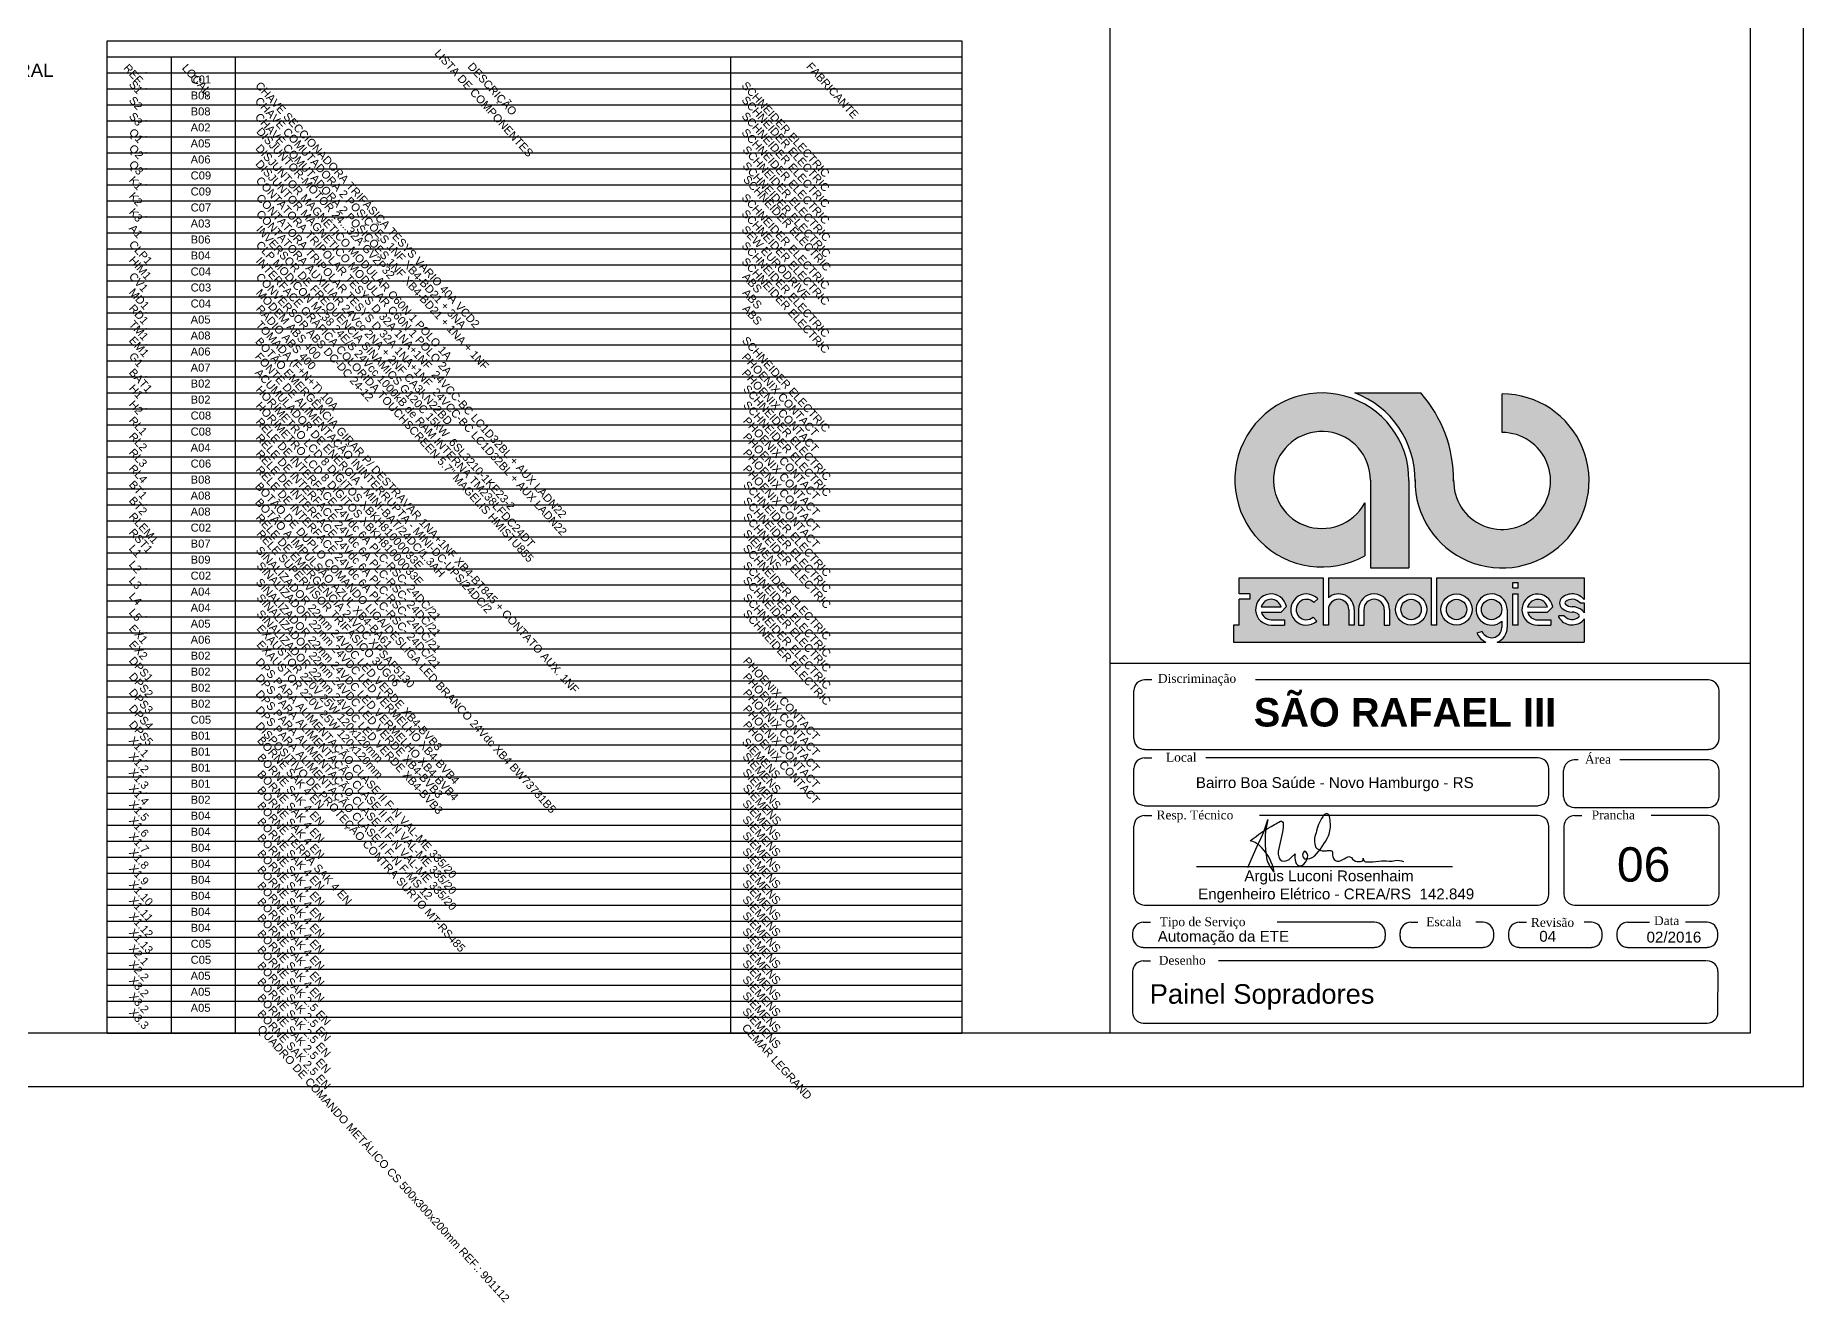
# Model space of a CAD drawing. Header units: millimetres. Extents: x 100 to 940, y 30 to 694.
# Drawn here: x 442.8 to 940, y 39.2 to 395.5 of the extents above; entities that cross this region are included whole.
import ezdxf

# ---------------------------------------------------------------- set-up
doc = ezdxf.new("R2010")
doc.units = ezdxf.units.MM
doc.layers.add('selo', color=7, linetype='Continuous')
doc.styles.add('Notes', font='arial.ttf', dxfattribs={"height": 3})
doc.styles.get("Standard").update_dxf_attribs({"font": 'arial.ttf'})

msp = doc.modelspace()

# ---------------------------------------------------------------- hatches: boundary and pattern name
at = {"layer": 'selo'}
h = msp.add_hatch(color=0, dxfattribs=at)
h.dxf.hatch_style = 1
h.paths.add_polyline_path([(832.33, 294.98), (813.8, 294.98, -0.314958), (830.72, 270.21, 2.411144), (855.21, 294.7), (855.21, 283.86, -2.45129), (841.58, 270.52, 0.182443)])
h.paths.add_polyline_path([(835.35, 243.04), (806.37, 243.04), (806.37, 237.41, -0.642986), (813.63, 234.09), (813.63, 229.71), (812.12, 229.71), (812.12, 234.09, 1), (806.37, 234.09), (806.37, 229.71), (804.86, 229.71), (804.86, 243.04), (781.24, 243.04), (781.24, 238.48), (784.26, 238.48), (784.26, 236.97), (781.23, 236.97), (781.23, 229.71), (779.69, 229.71), (779.69, 224.92), (850.67, 224.92, -0.214084), (848.15, 227.48), (849.6, 227.91, 0.821242), (855.14, 229.01), (855.14, 230.78, -4.60202), (856.65, 234.09), (856.65, 229.01, -0.309238), (853.85, 224.92), (878.25, 224.92), (878.25, 231.45, -0.100697), (877.78, 230.83, -0.45988), (871.2, 231.81), (871.2, 232.32), (872.69, 232.32, 0.427074), (876.81, 232, 0.410877), (876.82, 232.63, 0.186203), (874.92, 233.36, -0.181325), (872.05, 234.44, -0.458616), (872.04, 237.41, -0.41774), (878.25, 236.93), (878.25, 243.04), (836.89, 243.04), (836.89, 229.71), (835.35, 229.71)])
h.paths.add_polyline_path([(834.02, 234.09, -1), (825.25, 234.09, -1)], flags=16)
h.paths.add_polyline_path([(832.51, 234.09, -1), (826.76, 234.09, -1)], flags=0)
h.paths.add_polyline_path([(846.79, 234.09, -1), (838.03, 234.09, -1)], flags=16)
h.paths.add_polyline_path([(845.28, 234.09, -1), (839.54, 234.09, -1)], flags=0)
h.paths.add_polyline_path([(823.59, 234.09), (823.59, 229.71), (822.08, 229.71), (822.08, 234.09, 1), (816.33, 234.09), (816.33, 229.71), (814.82, 229.71), (814.82, 234.09, -1)], flags=16)
h.paths.add_polyline_path([(858.22, 241.69), (859.76, 241.69), (859.76, 240.17), (858.22, 240.17)], flags=16)
h.paths.add_polyline_path([(858.22, 238.48), (859.76, 238.48), (859.76, 229.67), (858.22, 229.67)], flags=16)
h.paths.add_polyline_path([(869.47, 234.88), (867.94, 233.3), (862.39, 233.3, 0.338023), (865.17, 231.18), (868.91, 231.18), (868.91, 229.67), (865.17, 229.67, -2.123663)], flags=16)
h.paths.add_polyline_path([(862.38, 234.78, -0.767778), (867.94, 234.81)], flags=0)
h.paths.add_polyline_path([(803.38, 237.05), (802.27, 236.02, 2.414214), (802.1, 231.96), (803.12, 230.85, -2.414214)], flags=16)
h.paths.add_polyline_path([(794.59, 234.92), (793.05, 233.34), (787.51, 233.34, 0.338023), (790.28, 231.22), (794.03, 231.22), (794.03, 229.71), (790.28, 229.71, -2.123663)], flags=16)
h.paths.add_polyline_path([(793.05, 234.85), (787.5, 234.82, -0.767778)], flags=0)
h.paths.add_polyline_path([(826.76, 234.09, 1), (832.51, 234.09, 1)], flags=0)
h.paths.add_polyline_path([(845.28, 234.09, 1), (839.54, 234.09, 1)], flags=0)
h.paths.add_polyline_path([(849.39, 234.09, 1), (855.14, 234.09, 1)], flags=17)
h.paths.add_polyline_path([(867.94, 234.81, 0.767778), (862.38, 234.78)], flags=0)
h.paths.add_polyline_path([(874.9, 234.87, -0.181325), (877.77, 233.8, -0.101013), (878.25, 233.18), (878.25, 235.92), (877.13, 235.92, 0.427074), (873.01, 236.24, 0.410877), (873, 235.61, 0.186203)], flags=17)
h.paths.add_polyline_path([(793.05, 234.85, 0.767778), (787.5, 234.82)], flags=0)
h = msp.add_hatch(color=0, dxfattribs=at)
h.dxf.hatch_style = 1
h.paths.add_polyline_path([(816.57, 249.21), (816.57, 264.06, -8.182778), (818.19, 270.43), (818.19, 245.77), (829, 245.77), (829, 270.37, 3.718524)])
h = msp.add_hatch(color=0, dxfattribs=at)
h.dxf.hatch_style = 1
h.paths.add_polyline_path([(787.5, 234.82), (793.05, 234.85, 0.767778)])
h.paths.add_polyline_path([(826.76, 234.09, 1), (832.51, 234.09, 1)])
h.paths.add_polyline_path([(839.54, 234.09, 1), (845.28, 234.09, 1)])
h.paths.add_polyline_path([(862.38, 234.78), (867.94, 234.81, 0.767778)])

# ---------------------------------------------------------------- linework, layer by layer
for p, q in [((745, 115), (745, 679)), ((463, 115), (463, 394)), ((463, 394), (703.3, 394)), ((703.3, 394), (703.3, 115)), ((463, 389.5), (703.3, 389.5)), ((481, 389.5), (481, 115)), ((499, 389.5), (499, 115)), ((638.21, 389.5), (638.21, 115)), ((463, 385), (703.3, 385)), ((463, 380.5), (703.3, 380.5)), ((463, 376), (703.3, 376)), ((463, 371.5), (703.3, 371.5)), ((463, 367), (703.3, 367)), ((463, 362.5), (703.3, 362.5)), ((463, 358), (703.3, 358)), ((463, 353.5), (703.3, 353.5)), ((463, 349), (703.3, 349)), ((463, 344.5), (703.3, 344.5)), ((463, 340), (703.3, 340)), ((463, 335.5), (703.3, 335.5)), ((463, 331), (703.3, 331)), ((463, 326.5), (703.3, 326.5)), ((463, 322), (703.3, 322)), ((463, 317.5), (703.3, 317.5)), ((463, 313), (703.3, 313)), ((463, 308.5), (703.3, 308.5)), ((463, 304), (703.3, 304)), ((463, 299.5), (703.3, 299.5)), ((463, 295), (703.3, 295)), ((463, 290.5), (703.3, 290.5)), ((463, 286), (703.3, 286)), ((463, 281.5), (703.3, 281.5)), ((463, 277), (703.3, 277)), ((463, 272.5), (703.3, 272.5)), ((463, 268), (703.3, 268)), ((463, 263.5), (703.3, 263.5)), ((463, 259), (703.3, 259)), ((463, 254.5), (703.3, 254.5)), ((463, 250), (703.3, 250)), ((463, 245.5), (703.3, 245.5)), ((463, 241), (703.3, 241)), ((463, 236.5), (703.3, 236.5)), ((463, 232), (703.3, 232)), ((463, 227.5), (703.3, 227.5)), ((463, 223), (703.3, 223)), ((463, 218.5), (703.3, 218.5)), ((463, 214), (703.3, 214)), ((463, 209.5), (703.3, 209.5)), ((463, 205), (703.3, 205)), ((463, 200.5), (703.3, 200.5)), ((463, 196), (703.3, 196)), ((463, 191.5), (703.3, 191.5)), ((463, 187), (703.3, 187)), ((463, 182.5), (703.3, 182.5)), ((463, 178), (703.3, 178)), ((463, 173.5), (703.3, 173.5)), ((463, 173.5), (703.3, 173.5)), ((463, 169), (703.3, 169)), ((463, 164.5), (703.3, 164.5)), ((463, 160), (703.3, 160)), ((463, 155.5), (703.3, 155.5)), ((463, 151), (703.3, 151)), ((463, 146.5), (703.3, 146.5)), ((463, 142), (703.3, 142)), ((463, 137.5), (703.3, 137.5)), ((463, 133), (703.3, 133)), ((463, 128.5), (703.3, 128.5)), ((463, 124), (703.3, 124)), ((463, 119.5), (703.3, 119.5)), ((463, 115), (703.3, 115)), ((745, 115), (730, 115))]:
    msp.add_line(p, q)
for points in [[(100, 100), (940, 100), (940, 693.94), (100, 693.94)], [(150, 679), (925, 679), (925, 115), (150, 115)]]:
    msp.add_lwpolyline(points, close=True)
for p in [(703.3, 389.5), (463, 385), (463, 385), (473.97, 385), (473.97, 385), (703.3, 385), (463, 380.5), (463, 380.5), (463, 380.5), (463, 380.5), (473.97, 380.5), (473.97, 380.5), (703.3, 380.5), (463, 376), (463, 376), (463, 371.5), (463, 371.5), (473.97, 371.5), (473.97, 371.5), (463, 367), (463, 367), (473.97, 367), (473.97, 367), (463, 362.5), (463, 362.5), (463, 358), (463, 358), (473.97, 362.5), (473.97, 362.5), (473.97, 358), (473.97, 358), (463, 353.5), (463, 353.5), (473.97, 353.5), (473.97, 353.5), (463, 344.5), (463, 344.5), (473.97, 344.5), (473.97, 344.5), (463, 340), (463, 340), (463, 340), (463, 340), (463, 340), (463, 340), (463, 335.5), (463, 335.5), (463, 335.5), (463, 335.5), (463, 331), (463, 331), (463, 326.5), (463, 326.5), (463, 317.5), (463, 317.5), (473.97, 317.5), (473.97, 317.5), (473.97, 317.5), (473.97, 317.5), (463, 313), (463, 313), (463, 308.5), (463, 308.5), (473.97, 313), (473.97, 313), (473.97, 308.5), (473.97, 308.5), (463, 304), (463, 304), (463, 299.5), (463, 299.5), (473.97, 299.5), (473.97, 299.5), (463, 295), (463, 295), (463, 290.5), (463, 290.5), (473.97, 290.5), (473.97, 290.5), (463, 286), (463, 286), (463, 268), (463, 268), (463, 268), (463, 268), (463, 263.5), (463, 263.5), (463, 259), (463, 259), (473.97, 263.5), (473.97, 263.5), (473.97, 263.5), (473.97, 263.5), (463, 254.5), (463, 254.5), (473.97, 254.5), (473.97, 254.5), (473.97, 250), (473.97, 250), (473.97, 245.5), (473.97, 245.5), (473.97, 241), (473.97, 241), (473.97, 232), (473.97, 232), (473.97, 227.5), (473.97, 227.5), (473.97, 200.5), (473.97, 200.5), (473.97, 196), (473.97, 196), (473.97, 191.5), (473.97, 191.5), (703.3, 191.5), (473.97, 187), (473.97, 187), (473.97, 182.5), (473.97, 182.5), (703.3, 182.5), (703.3, 178), (703.3, 173.5), (703.3, 169), (703.3, 164.5)]:
    msp.add_point(p)
at = {"layer": 'selo', "color": 0}
for p, q in [((813.8, 294.98), (832.33, 294.98)), ((855.21, 283.86), (855.21, 294.7)), ((818.19, 270.43), (818.19, 245.77)), ((829, 270.37), (829, 245.77)), ((816.57, 264.06), (816.57, 249.21)), ((818.19, 245.77), (829, 245.77)), ((781.24, 238.48), (781.24, 243.04)), ((781.24, 243.04), (804.86, 243.04)), ((804.86, 243.04), (804.86, 229.71)), ((806.37, 243.04), (806.37, 237.41)), ((806.37, 243.04), (835.35, 243.04)), ((835.35, 229.71), (835.35, 243.04)), ((836.89, 243.04), (878.25, 243.04)), ((836.89, 229.71), (836.89, 243.01)), ((858.22, 240.17), (858.22, 241.69)), ((858.22, 241.69), (859.76, 241.69)), ((858.22, 240.17), (859.76, 240.17)), ((859.76, 240.17), (859.76, 241.69)), ((878.25, 243.04), (878.25, 236.93)), ((781.23, 229.71), (781.23, 236.97)), ((784.26, 236.97), (781.23, 236.97)), ((784.26, 238.48), (781.24, 238.48)), ((784.26, 238.48), (784.26, 236.97)), ((787.5, 234.82), (793.05, 234.85)), ((793.05, 233.34), (794.59, 234.92)), ((802.27, 236.02), (803.38, 237.05)), ((806.37, 234.09), (806.37, 229.71)), ((812.12, 234.09), (812.12, 229.71)), ((813.63, 234.09), (813.63, 229.71)), ((814.82, 234.09), (814.82, 229.71)), ((816.33, 234.09), (816.33, 229.71)), ((822.08, 234.09), (822.08, 229.71)), ((823.59, 234.09), (823.59, 229.71)), ((856.65, 234.09), (856.65, 229.01)), ((858.22, 229.67), (858.22, 238.48)), ((858.22, 238.48), (859.76, 238.48)), ((859.76, 229.67), (859.76, 238.48)), ((862.38, 234.78), (867.94, 234.81)), ((867.94, 233.3), (869.47, 234.88)), ((877.13, 235.92), (878.25, 235.92)), ((878.25, 235.92), (878.25, 233.18)), ((781.23, 229.71), (779.69, 229.71)), ((779.69, 229.71), (779.69, 224.92)), ((787.51, 233.34), (793.05, 233.34)), ((790.28, 231.22), (794.03, 231.22)), ((790.28, 229.71), (794.03, 229.71)), ((794.03, 231.22), (794.03, 229.71)), ((802.1, 231.96), (803.12, 230.85)), ((806.37, 229.71), (804.86, 229.71)), ((813.63, 229.71), (812.12, 229.71)), ((814.82, 229.71), (816.33, 229.71)), ((822.08, 229.71), (823.59, 229.71)), ((830.17, 229.74), (829.63, 229.71)), ((836.89, 229.71), (835.35, 229.71)), ((855.14, 230.78), (855.14, 229.01)), ((859.76, 229.67), (858.22, 229.67)), ((862.39, 233.3), (867.94, 233.3)), ((865.17, 231.18), (868.91, 231.18)), ((865.17, 229.67), (868.91, 229.67)), ((868.91, 231.18), (868.91, 229.67)), ((872.69, 232.32), (871.2, 232.32)), ((871.2, 231.81), (871.2, 232.32)), ((878.25, 231.45), (878.25, 224.92)), ((779.69, 224.92), (850.67, 224.92)), ((849.6, 227.91), (848.15, 227.48)), ((853.85, 224.92), (878.25, 224.92)), ((745, 219), (925, 219)), ((756.69, 214.33), (754.66, 214.33)), ((913.21, 214.33), (785.84, 214.33)), ((751.61, 211.28), (751.61, 197.78)), ((916.26, 197.78), (916.26, 211.28)), ((754.66, 194.73), (913.21, 194.73)), ((751.61, 189.35), (751.61, 181.99)), ((754.66, 192.4), (756.69, 192.4)), ((865.35, 192.4), (771.93, 192.4)), ((868.39, 181.99), (868.39, 189.35)), ((876.56, 191.84), (875.51, 191.84)), ((913.21, 191.84), (888.36, 191.84)), ((872.46, 181.43), (872.46, 188.79)), ((916.26, 181.43), (916.26, 188.79)), ((754.66, 178.94), (865.35, 178.94)), ((754.66, 176.19), (756.69, 176.19)), ((865.35, 176.19), (787, 176.19)), ((875.51, 178.39), (913.21, 178.39)), ((875.6, 176.19), (877.63, 176.19)), ((913.21, 176.19), (897.13, 176.19)), ((751.61, 173.14), (751.61, 153.98)), ((868.39, 153.98), (868.39, 173.14)), ((872.55, 173.14), (872.55, 153.98)), ((916.26, 153.98), (916.26, 173.14)), ((769.31, 161.86), (841.3, 161.86)), ((754.66, 150.93), (865.35, 150.93)), ((875.6, 150.93), (913.21, 150.93)), ((754.31, 146.2), (756.34, 146.2)), ((819.36, 146.2), (791.92, 146.2)), ((829.52, 146.2), (831.56, 146.2)), ((849.85, 146.2), (847.82, 146.2)), ((860.01, 146.2), (862.05, 146.2)), ((880.34, 146.2), (878.31, 146.2)), ((890.51, 146.2), (896.7, 146.2)), ((912.87, 146.2), (906.79, 146.2)), ((751.26, 143.15), (751.26, 142.13)), ((822.41, 142.13), (822.41, 143.15)), ((826.47, 143.15), (826.47, 142.13)), ((852.9, 142.13), (852.9, 143.15)), ((856.97, 143.15), (856.97, 142.13)), ((883.39, 142.13), (883.39, 143.15)), ((887.46, 143.15), (887.46, 142.13)), ((915.92, 142.13), (915.92, 143.15)), ((754.31, 139.08), (819.36, 139.08)), ((754.31, 135.36), (756.34, 135.36)), ((912.72, 135.31), (775.47, 135.36)), ((829.52, 139.08), (849.85, 139.08)), ((860.01, 139.08), (880.34, 139.08)), ((890.51, 139.08), (912.87, 139.08)), ((751.26, 132.31), (751.26, 120.82)), ((915.89, 120.81), (915.94, 132.31)), ((754.31, 117.82), (912.89, 117.82))]:
    msp.add_line(p, q, dxfattribs=at)
msp.add_lwpolyline([(745, 115), (745, 219), (925, 219), (925, 115)], close=True, dxfattribs=at)
at = {"layer": 'selo', "color": 0, "linetype": 'Continuous', "transparency": 33554687}
msp.add_lwpolyline([(783.71, 161.57), (786.63, 168.22, 0.05993), (789.33, 175.04, 0.114734), (789.08, 163.67, 0.105575), (791.11, 160.29, 0.152792), (787.63, 167.08, 0.174248), (784.39, 169.03, -0.042414), (791.18, 173.62, 0.031525), (792.89, 174.61, -0.590951), (793.63, 173.83, -0.072), (793.17, 170.24), (792.28, 166.01, 0.292783), (793.28, 163.42, 0.292783), (795.87, 164.34), (797.01, 165.37, 0.084237), (797.12, 163.21, 0.426622), (798.79, 162.03, 0.240648), (800.53, 164.41, 0.382176), (799.64, 166.16, 0.493606), (799.64, 163.99, 0.220907), (802.42, 164.77, 0.080728), (806.4, 170.45, 0.11357), (806.91, 174.35, 0.101958), (806.48, 176.38, 0.356196), (805.74, 176.66, 0.192525), (804.76, 175.82, 0.098877), (802.91, 171.31, 0.195151), (802.81, 167.22, 0.246302), (805.86, 166.26, -0.124424), (807.06, 166.31, -0.323775), (807.56, 165.76, 0.115641), (807.71, 164.34, 0.432756), (809.7, 163.42, -0.031443), (811.86, 164.54, -0.343208), (812.82, 164.33, 0.248336), (814.47, 163.28), (815.44, 163.24, 0.553873), (816.15, 164.19, 0.474188), (817.24, 163.13, 0.048993), (820.55, 163.35, -0.070964), (823.46, 163.31, 0.086771), (825.09, 163.52, -0.151332), (827.53, 163.24)], format="xyb", dxfattribs=at)
at = {"layer": 'selo', "color": 0}
for centre, radius in [((829.63, 234.09), 4.38), ((829.63, 234.09), 2.87), ((842.41, 234.09), 4.38), ((842.41, 234.09), 2.87), ((852.26, 234.09), 2.87)]:
    msp.add_circle(centre, radius, dxfattribs=at)
for centre, radius, start, end in [((804.54, 270.51), 24.47, 359.68, 299.4716), ((804.56, 270.5), 26.17, 359.3799, 69.3088), ((855.19, 270.24), 24.47, 179.3659, 89.9528), ((804.56, 270.5), 37.02, 359.3542, 41.3911), ((804.55, 270.5), 13.64, 359.6979, 331.8281), ((855.21, 270.23), 13.63, 178.8138, 90), ((790.28, 234.09), 4.38, 10.8601, 270), ((790.28, 234.09), 2.87, 15.2617, 165.3268), ((800.16, 234.08), 4.38, 42.6221, 312.6221), ((800.16, 234.08), 2.87, 42.6221, 312.6221), ((809.24, 234.09), 4.38, 0, 130.9618), ((809.24, 234.09), 2.87, 0, 180), ((819.2, 234.09), 4.38, 0, 180), ((819.2, 234.09), 2.87, 0, 180), ((852.26, 234.09), 4.38, 0, 310.9618), ((865.17, 234.05), 4.38, 10.8601, 270), ((865.17, 234.05), 2.87, 15.2617, 165.3268), ((873.33, 235.92), 1.96, 130.762, 229.3098), ((874.91, 234.1), 4.38, 40.2262, 130.9152), ((874.91, 237.73), 4.37, 229.0108, 270.0418), ((873.33, 235.92), 0.45, 127.1355, 232.2591), ((874.9, 237.7), 2.82, 227.7757, 270.1536), ((874.91, 234.11), 2.86, 39.285, 131.7894), ((874.91, 230.51), 4.37, 49.0108, 90.0418), ((876.49, 232.32), 1.96, 26.2375, 49.3098), ((790.28, 234.09), 2.87, 195.2942, 270), ((852.26, 229.01), 2.87, 202.4229, 0), ((852.26, 229.01), 4.38, 291.2656, 0), ((865.17, 234.05), 2.87, 195.2942, 270), ((874.91, 234.14), 4.38, 212.1283, 310.9152), ((874.91, 234.13), 2.86, 219.285, 311.7894), ((874.92, 230.54), 2.82, 47.7757, 90.1536), ((876.49, 232.32), 0.45, 307.1355, 52.2591), ((876.49, 232.32), 1.96, 310.762, 333.7625), ((852.26, 229.01), 4.38, 200.3996, 248.7344), ((754.66, 211.28), 3, 90, 180), ((913.21, 211.28), 3, 0, 90), ((754.66, 197.78), 3, 180, 270), ((913.21, 197.78), 3, 270, 0), ((754.66, 189.35), 3, 90, 180), ((865.35, 189.35), 3, 0, 90), ((875.51, 188.79), 3, 90, 180), ((913.21, 188.79), 3, 0, 90), ((754.66, 181.99), 3, 180, 270), ((865.35, 181.99), 3, 270, 0), ((875.51, 181.43), 3, 180, 270), ((913.21, 181.43), 3, 270, 0), ((754.66, 173.14), 3, 90, 180), ((865.35, 173.14), 3, 0, 90), ((875.6, 173.14), 3, 90, 180), ((913.21, 173.14), 3, 0, 90), ((754.66, 153.98), 3, 180, 270), ((865.35, 153.98), 3, 270, 0), ((875.6, 153.98), 3, 180, 270), ((913.21, 153.98), 3, 270, 0), ((754.31, 143.15), 3, 90, 180), ((819.36, 143.15), 3, 0, 90), ((829.52, 143.15), 3, 90, 180), ((849.85, 143.15), 3, 0, 90), ((860.01, 143.15), 3, 90, 180), ((880.34, 143.15), 3, 0, 90), ((890.51, 143.15), 3, 90, 180), ((912.87, 143.15), 3, 0, 90), ((754.31, 142.13), 3, 180, 270), ((819.36, 142.13), 3, 270, 0), ((829.52, 142.13), 3, 180, 270), ((849.85, 142.13), 3, 270, 0), ((860.01, 142.13), 3, 180, 270), ((880.34, 142.13), 3, 270, 0), ((890.51, 142.13), 3, 180, 270), ((912.87, 142.13), 3, 270, 0), ((754.31, 132.31), 3, 90, 180), ((912.89, 132.31), 3, 0, 90), ((754.31, 120.82), 3, 180, 270), ((912.89, 120.82), 3, 270, 0)]:
    msp.add_arc(centre, radius, start, end, dxfattribs=at)

# ---------------------------------------------------------------- texts
at = {"style": 'Notes'}
for s, p in [('LISTA DE COMPONENTES', (554.84, 390.34)), ('DESCRIÇÃO', (564.17, 386.61)), ('FABRICANTE', (659.4, 386.64)), ('REF.', (467.4, 386.2)), ('LOCAL.', (483.84, 386.2)), ('S1', (468.92, 381.62)), ('S2', (468.92, 377.12)), ('CHAVE COMUTADORA 2 POSIÇÕES 1NF XB4-BD21 + 3NA', (504.36, 376.93)), ('CHAVE SECCIONADORA TRIFÁSICA TESYS VARIO 40A VCD2', (504.49, 381.24)), ('SCHNEIDER ELECTRIC', (641.21, 381.26)), ('SCHNEIDER ELECTRIC', (641.21, 377.2)), ('S3', (468.92, 372.62)), ('CHAVE COMUTADORA 2 POSIÇÕES 1NF XB4-BD21 + 1NA + 1NF', (504.36, 372.43)), ('SCHNEIDER ELECTRIC', (641.21, 372.7)), ('Q1', (468.92, 368.12)), ('DISJUNTOR-MOTOR 24...32A GV2P32', (504.75, 368.35)), ('SCHNEIDER ELECTRIC', (641.21, 368.06)), ('Q2', (468.92, 363.62)), ('DISJUNTOR MAGNÉTICO MODULAR C60N 1 POLO 1A', (504.52, 363.61)), ('SCHNEIDER ELECTRIC', (641.48, 363.19)), ('Q3', (468.92, 359.12)), ('DISJUNTOR MAGNÉTICO MODULAR C60N 1 POLO 2A', (504.51, 359.25)), ('SCHNEIDER ELECTRIC', (641.48, 358.69)), ('K1', (468.92, 354.62)), ('CONTATORA TRIPOLAR TESYS D 32A 1NA+1NF  24VCC\xadBC LC1D32BL + AUX LADN22', (504.62, 354.56)), ('SCHNEIDER ELECTRIC', (641.63, 354.86)), ('K2', (468.92, 350.12)), ('CONTATORA TRIPOLAR TESYS D 32A 1NA+1NF  24VCC\xadBC LC1D32BL + AUX LADN22', (504.71, 349.67)), ('SCHNEIDER ELECTRIC', (641.21, 349.76)), ('K3', (468.92, 345.62)), ('CONTATORA AUXILIAR 24Vcc 2NA + 2NF CA3KN22BD', (504.71, 345.17)), ('SCHNEIDER ELECTRIC', (641.21, 345.26)), ('A1', (468.92, 341.12)), ('INVERSOR DE FREQUENCIA SINAMICS G120C 15kW  6SL3210-1KE23-2', (504.71, 340.76)), ('SEW EURODRIVE', (641.21, 340.76)), ('HIM1', (468.92, 332.12)), ('CLP1', (468.92, 336.62)), ('INTERFACE GRÁFICA COLORIDA TOUCHSCREEN 5.7" MAGELIS HMISTU855', (504.64, 331.96)), ('CLP MODICON M238 24E/S 24Vcc 1000kB de RAM INTERNA TM238LFDC24DT ', (504.64, 336.46)), ('SCHNEIDER ELECTRIC', (641.21, 336.26)), ('CV1', (468.92, 327.62)), ('CONVERSOR ABS DC-DC 24-12', (504.64, 327.46)), ('SCHNEIDER ELECTRIC', (641.21, 331.76)), ('ABS', (641.42, 327.49)), ('MD1', (468.92, 323.12)), ('MODEM ABS 400', (504.64, 322.96)), ('ABS', (641.42, 322.99)), ('RD1', (468.92, 318.62)), ('RÁDIO ABS 400 ', (504.64, 318.46)), ('ABS', (641.42, 318.49)), ('TM1', (468.92, 314.12)), ('TOMADA (F+N+T) 10A', (504.6, 314)), ('EM1', (468.92, 309.62)), ('BOTÃO EMERGÊNCIA GIRAR P/ DESTRAVAR 1NA+1NF XB4-BT845 + CONTATO AUX. 1NF', (504.46, 309.32)), ('SCHNEIDER ELECTRIC', (641.33, 309.59)), ('G1', (468.92, 305.12)), ('FONTE DE ALIMENTAÇÃO ININTERRUPTA - MINI-DC-UPS/24DC/2', (504.35, 305.04)), ('PHOENIX CONTACT', (641.3, 304.9)), ('BAT1', (468.92, 300.62)), ('ACUMULADOR DE ENERGIA - MINI-BAT/24DC/1.3AH', (504.35, 300.54)), ('PHOENIX CONTACT', (641.3, 300.4)), ('H1', (468.92, 296.12)), ('HORÍMETRO LCD 8 DÍGITOS XBKH81000033E ', (504.58, 295.72)), ('SCHNEIDER ELECTRIC', (641.62, 295.97)), ('H2', (468.92, 291.62)), ('RL1', (468.92, 287.12)), ('HORÍMETRO LCD 8 DÍGITOS XBKH81000033E ', (504.58, 291.22)), ('SCHNEIDER ELECTRIC', (641.62, 291.47)), ('RL2', (468.92, 282.62)), ('RELE DE INTERFACE 24Vdc 6A PLC-RSC- 24DC/21', (504.58, 286.72)), ('RELE DE INTERFACE 24Vdc 6A PLC-RSC- 24DC/21', (504.58, 282.22)), ('PHOENIX CONTACT', (641.62, 286.97)), ('PHOENIX CONTACT', (641.62, 282.47)), ('RL3', (468.92, 278.12)), ('RELE DE INTERFACE 24Vdc 6A PLC-RSC- 24DC/21', (504.58, 277.72)), ('PHOENIX CONTACT', (641.62, 277.97)), ('RL4', (468.92, 273.62)), ('RELE DE INTERFACE 24Vdc 6A PLC-RSC- 24DC/21', (504.58, 273.22)), ('PHOENIX CONTACT', (641.62, 273.47)), ('BT1', (468.92, 269.12)), ('BOTÃO DE DUPLO COMANDO LIGA/DESLIGA LED BRANCO 24Vdc XB4 BW73731B5', (504.42, 268.6)), ('SCHNEIDER ELECTRIC', (641.62, 268.97)), ('BT2', (468.92, 264.62)), ('BOTÃO A IMPULSÃO AZUL XB4-BA61', (504.42, 264.1)), ('SCHNEIDER ELECTRIC', (641.62, 264.47)), ('RLEM1', (468.92, 260.12)), ('RELE DE EMERGENCIA 24VDC XPSAF5130', (504.58, 259.72)), ('SCHNEIDER ELECTRIC', (641.62, 259.97)), ('RST1', (468.92, 255.62)), ('RELE SUPERVISOR TRIFÁSICO 3UG06', (504.83, 255.23)), ('SIEMENS', (641.61, 255.31)), ('L1', (468.92, 251.12)), ('SINALIZADOR 22mm 24VDC LED VERDE XB4-BVB3', (504.61, 250.6)), ('SCHNEIDER ELECTRIC', (641.59, 251.14)), ('L2', (468.92, 246.62)), ('SINALIZADOR 22mm 24VDC LED VERMELHO XB4-BVB4', (504.83, 246.23)), ('SCHNEIDER ELECTRIC', (641.61, 246.31)), ('L3', (468.92, 242.12)), ('L4', (468.92, 237.62)), ('SINALIZADOR 22mm 24VDC LED VERMELHO XB4-BVB4', (504.61, 241.6)), ('SCHNEIDER ELECTRIC', (641.59, 242.14)), ('L5', (468.92, 233.12)), ('SINALIZADOR 22mm 24VDC LED VERDE XB4-BVB3', (504.83, 237.23)), ('SINALIZADOR 22mm 24VDC LED VERDE XB4-BVB3', (504.83, 232.73)), ('SCHNEIDER ELECTRIC', (641.61, 237.31)), ('SCHNEIDER ELECTRIC', (641.61, 232.81)), ('EX1', (468.92, 228.62)), ('EXAUSTOR 220V 25W 120x120mm', (504.83, 228.62)), ('EX2', (468.92, 224.12)), ('EXAUSTOR 220V 25W 120x120mm', (504.83, 224.12)), ('DPS1', (468.92, 219.62)), ('DPS PARA ALIMENTAÇÃO CLASE II F-N VAL-ME 335/20', (504.58, 219.22)), ('PHOENIX CONTACT', (641.62, 219.47)), ('DPS2', (468.92, 215.12)), ('DPS PARA ALIMENTAÇÃO CLASE II F-N VAL-ME 335/20', (504.58, 214.72)), ('PHOENIX CONTACT', (641.62, 214.97)), ('DPS3', (468.92, 210.62)), ('DPS PARA ALIMENTAÇÃO CLASE II F-N VAL-ME 335/20', (504.58, 210.22)), ('PHOENIX CONTACT', (641.62, 210.47)), ('DPS4', (468.92, 206.12)), ('DPS PARA ALIMENTAÇÃO CLASE II F-N F-MS 12', (504.58, 205.72)), ('PHOENIX CONTACT', (641.62, 205.97)), ('DPS5', (468.92, 201.62)), ('DISPOSITIVO DE PROTEÇÃO CONTRA SURTO MT-RS485', (504.58, 201.22)), ('PHOENIX CONTACT', (641.62, 201.47)), ('X1.1', (468.92, 197.12)), ('X1.2', (468.92, 192.62)), ('BORNE SAK 4 EN', (504.99, 197.16)), ('SIEMENS', (641.32, 196.73)), ('X1.3', (468.92, 188.12)), ('BORNE SAK 4 EN', (505.03, 192.35)), ('BORNE SAK 4 EN', (505.03, 187.63)), ('SIEMENS', (641.45, 192.62)), ('SIEMENS', (641.47, 188.14)), ('X1.4', (468.92, 183.62)), ('BORNE SAK 4 EN', (505.03, 183.15)), ('SIEMENS', (641.56, 183.75)), ('X1.5', (468.92, 179.12)), ('BORNE TERRA SAK 4 EN', (505.03, 178.79)), ('SIEMENS', (641.43, 179.39)), ('X1.6', (468.92, 174.62)), ('BORNE SAK 4 EN', (505.03, 174.29)), ('SIEMENS', (641.43, 174.89)), ('X1.7', (468.92, 170.12)), ('BORNE SAK 4 EN', (505.03, 169.79)), ('SIEMENS', (641.43, 170.39)), ('X1.8', (468.92, 165.62)), ('BORNE SAK 4 EN', (505.03, 165.29)), ('SIEMENS', (641.43, 165.89)), ('X1.9', (468.92, 161.12)), ('BORNE SAK 4 EN', (505.03, 160.79)), ('SIEMENS', (641.43, 161.39)), ('X1.10', (468.92, 156.62)), ('BORNE SAK 4 EN', (505.03, 156.29)), ('SIEMENS', (641.43, 156.89)), ('X1.11', (468.92, 152.12)), ('BORNE SAK 4 EN', (505.03, 151.79)), ('SIEMENS', (641.43, 152.39)), ('X1.12', (468.92, 147.62)), ('X1.13', (468.92, 143.12)), ('BORNE SAK 4 EN', (505.03, 147.29)), ('SIEMENS', (641.43, 147.89)), ('SIEMENS', (641.43, 143.39)), ('X2.1', (468.92, 138.62)), ('BORNE SAK 4 EN', (505.03, 142.79)), ('BORNE SAK 2.5 EN', (505.03, 138.29)), ('SIEMENS', (641.43, 138.89)), ('X2.2', (468.92, 134.12)), ('BORNE SAK 2.5 EN', (505.03, 133.79)), ('SIEMENS', (641.43, 134.39)), ('X3.2', (468.92, 129.62)), ('BORNE SAK 2.5 EN', (505.03, 129.29)), ('SIEMENS', (641.43, 129.89)), ('X3.2', (468.92, 125.12)), ('BORNE SAK 2.5 EN', (505.03, 124.79)), ('SIEMENS', (641.43, 125.39)), ('X3.3', (468.92, 120.62)), ('BORNE SAK 2.5 EN', (505.03, 120.29)), ('SIEMENS', (641.43, 120.89)), ('QUADRO DE COMANDO METÁLICO CS 500x300x200mm REF.: 901112', (505.05, 116.01)), ('CEMAR LEGRAND', (641.27, 116.38))]:
    msp.add_text(s, height=2.25, rotation=312.1646, dxfattribs=at).set_placement(p)
for s, p in [('C01', (486.44, 381.99)), ('B08', (486.44, 377.49)), ('B08', (486.44, 372.99)), ('A02', (486.44, 368.49)), ('A05', (486.44, 363.99)), ('A06', (486.44, 359.49)), ('C09', (486.44, 354.99)), ('C09', (486.44, 350.49)), ('C07', (486.44, 345.99)), ('A03', (486.44, 341.49)), ('B06', (486.44, 336.99)), ('B04', (486.44, 332.49)), ('C04', (486.44, 327.99)), ('C03', (486.44, 323.49)), ('C04', (486.44, 318.99)), ('A05', (486.44, 314.49)), ('A08', (486.44, 309.99)), ('A06', (486.44, 305.49)), ('A07', (486.44, 300.99)), ('B02', (486.44, 296.49)), ('B02', (486.44, 291.99)), ('C08', (486.44, 287.49)), ('C08', (486.44, 282.99)), ('A04', (486.44, 278.49)), ('C06', (486.44, 273.99)), ('B08', (486.44, 269.49)), ('A08', (486.44, 264.99)), ('A08', (486.44, 260.49)), ('C02', (486.44, 255.99)), ('B07', (486.44, 251.49)), ('B09', (486.44, 246.99)), ('C02', (486.44, 242.49)), ('A04', (486.44, 237.99)), ('A04', (486.44, 233.49)), ('A05', (486.44, 228.99)), ('A06', (486.44, 224.49)), ('B02', (486.44, 219.99)), ('B02', (486.44, 215.49)), ('B02', (486.44, 210.99)), ('C05', (486.44, 201.99)), ('B02', (486.44, 206.49)), ('B01', (486.44, 197.49)), ('B01', (486.44, 192.99)), ('B01', (486.44, 188.49)), ('B01', (486.44, 183.99)), ('B02', (486.44, 179.49)), ('B04', (486.44, 174.99)), ('B04', (486.44, 170.49)), ('B04', (486.44, 165.99)), ('B04', (486.44, 161.49)), ('B04', (486.44, 156.99)), ('B04', (486.44, 152.49)), ('B04', (486.44, 147.99)), ('B04', (486.44, 143.49)), ('C05', (486.44, 138.99)), ('C05', (486.44, 134.49)), ('A05', (486.44, 129.99)), ('A05', (486.44, 125.49)), ('A05', (486.44, 120.99))]:
    msp.add_text(s, height=2.25, dxfattribs=at).set_placement(p)
at = {"insert": (402.18, 387.56), "char_height": 3.75, "attachment_point": 1, "style": 'Notes'}
msp.add_mtext_dynamic_manual_height_columns('LAYOUT LATERAL', width=141.5358, gutter_width=15, heights=[0], dxfattribs=at)
at = {"layer": 'selo', "color": 0, "attachment_point": 1}
for s, insert, char_height, width in [('\\FTIMES.TTF;Discriminação', (758.42, 215.97), 2.5, 101.64), ('\\FTIMES.TTF;Local', (760.69, 193.8), 2.5, 81.312), ('\\FTIMES.TTF;Área', (878.5, 193.24), 2.5, 81.312), ('\\FTIMES.TTF;Resp. Técnico', (758.04, 177.58), 2.5, 101.64), ('\\FTIMES.TTF;Prancha', (880.4, 177.58), 2.5, 101.64), ('06', (887.5, 167.25), 9.667, 225.5527), ('\\FTIMES.TTF;Tipo de Serviço', (758.94, 147.56), 2.5, 101.64), ('\\FTIMES.TTF;Escala', (833.89, 147.56), 2.5, 40.656), ('{\\Ftimes.ttf|c0;Revisão}', (863.3, 147.37), 2.5, 101.64), ('\\FTIMES.TTF;Data', (897.92, 147.87), 2.5, 40.656), ('Automação da ETE', (758.38, 143.74), 3.0492, 71.148), ('04', (865.66, 143.74), 3.049, 71.148), ('02/2016', (895.83, 143.51), 3.049, 71.148), ('{\\Ftimes.ttf|c0;Desenho}', (758.66, 136.72), 2.5, 101.64), ('Painel Sopradores', (756.12, 128.75), 5.5, 331.5847)]:
    msp.add_mtext(s, dxfattribs=dict(at, insert=insert, char_height=char_height, width=width))
for s, insert, char_height in [('{\\fArial|b1|i0|c0|p34;SÃO RAFAEL III}', (785.37, 209.19), 8), ('Bairro Boa Saúde - Novo Hamburgo - RS', (769.1, 186.95), 3.0492), ('           Argus Luconi Rosenhaim\\PEngenheiro Elétrico - CREA/RS  142.849', (769.72, 160.73), 3.0492)]:
    msp.add_mtext(s, dxfattribs=dict(at, insert=insert, char_height=char_height))

doc.saveas('drawing.dxf')
